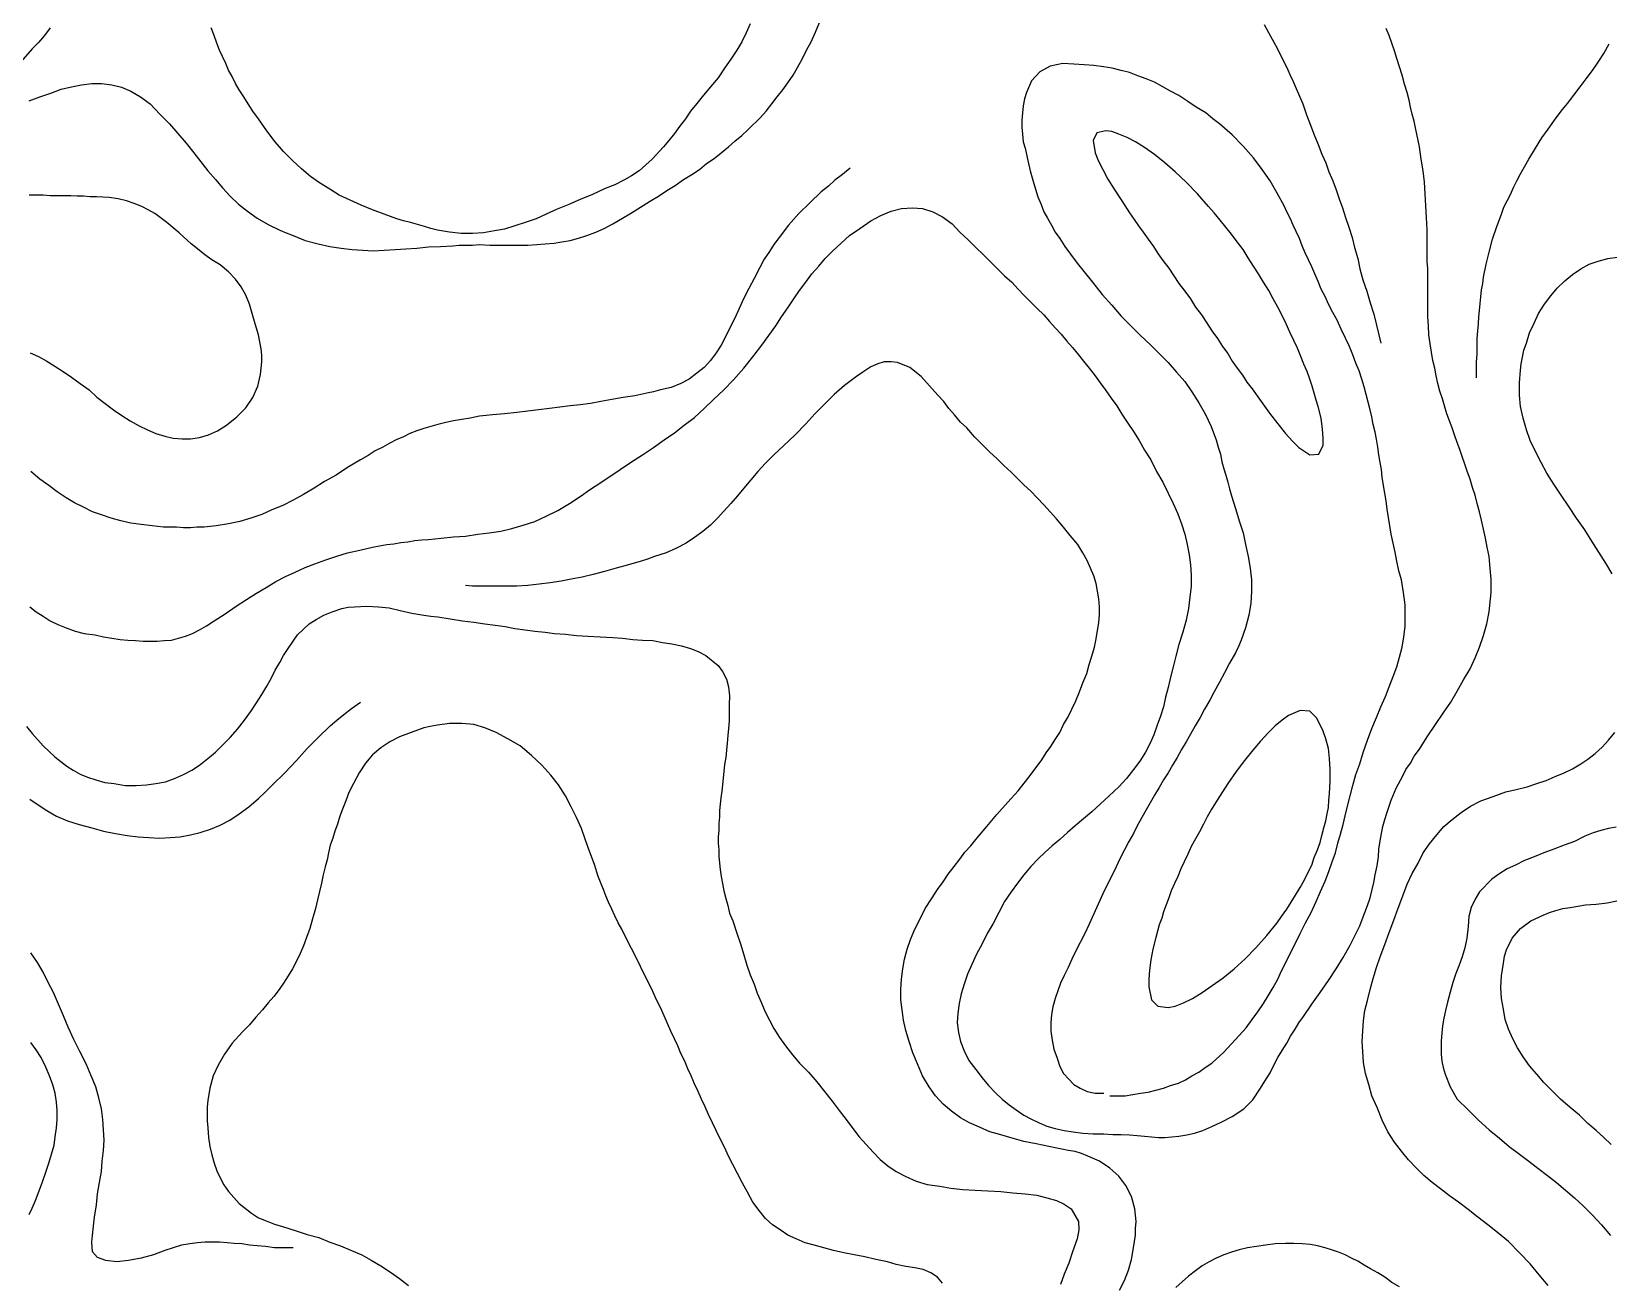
# Model space of a CAD drawing. Header units: inches. Extents: x 401374 to 405300, y 6332180 to 6336621.
# Drawn here: x 402818.2 to 403064.2, y 6333976.5 to 6334171.6 of the extents above; entities that cross this region are included whole.
import ezdxf

# ---------------------------------------------------------------- set-up
doc = ezdxf.new("R2010")
doc.units = ezdxf.units.IN
doc.header["$MEASUREMENT"] = 0

msp = doc.modelspace()

# ---------------------------------------------------------------- linework, layer by layer
for points in [[(402821.1, 6334172.2), (402820.2, 6334171), (402819.3, 6334169.9), (402818.3, 6334168.9), (402816.5, 6334166.9)], [(402817.8, 6334160.8), (402819.5, 6334161.4), (402821.2, 6334162), (402822.8, 6334162.6), (402824.4, 6334163), (402826, 6334163.3), (402827.6, 6334163.5), (402829.1, 6334163.5), (402830.7, 6334163.3), (402832.2, 6334162.9), (402833.7, 6334162.3), (402835.2, 6334161.4), (402836.7, 6334160.3), (402838.2, 6334158.7), (402839.7, 6334157.2), (402841, 6334155.7), (402842.3, 6334154.2), (402843.5, 6334152.7), (402844.6, 6334151.3), (402845.7, 6334149.9), (402846.9, 6334148.5), (402848, 6334147.2), (402849.2, 6334145.9), (402850.5, 6334144.7), (402851.9, 6334143.6), (402853.4, 6334142.5), (402855.1, 6334141.5), (402856.9, 6334140.6), (402857.9, 6334140.2), (402859, 6334139.8), (402860.9, 6334139), (402862.9, 6334138.5), (402864.7, 6334138.1), (402866.5, 6334137.8), (402868.2, 6334137.6), (402869.9, 6334137.5), (402871.5, 6334137.4), (402873.2, 6334137.5), (402874.9, 6334137.6), (402876.6, 6334137.7), (402878.3, 6334137.8), (402880.1, 6334138), (402882, 6334138.1), (402883.9, 6334138.2), (402884.9, 6334138.3), (402885.9, 6334138.3), (402887, 6334138.3), (402888.1, 6334138.4), (402889.7, 6334138.3), (402891.3, 6334138.3), (402892.8, 6334138.3), (402894.2, 6334138.3), (402895.6, 6334138.3), (402897, 6334138.4), (402898.3, 6334138.5), (402899.7, 6334138.6), (402900.9, 6334138.8), (402902.2, 6334139), (402903.5, 6334139.4), (402904.8, 6334139.8), (402906.2, 6334140.3), (402907.5, 6334140.9), (402908.9, 6334141.6), (402910.4, 6334142.5), (402911.8, 6334143.3), (402913.2, 6334144.2), (402914.6, 6334145.1), (402916, 6334145.9), (402917.3, 6334146.8), (402918.6, 6334147.6), (402919.9, 6334148.5), (402921.2, 6334149.3), (402922.4, 6334150.1), (402923.5, 6334151), (402924.7, 6334151.8), (402925.8, 6334152.7), (402926.9, 6334153.6), (402927.9, 6334154.5), (402929, 6334155.4), (402930, 6334156.3), (402931.9, 6334158.2), (402932.8, 6334159.2), (402933.7, 6334160.3), (402934.5, 6334161.4), (402935.4, 6334162.5), (402936.2, 6334163.6), (402937, 6334164.8), (402937.7, 6334166), (402938.4, 6334167.3), (402939.1, 6334168.7), (402939.8, 6334170), (402940.5, 6334171.5), (402941.1, 6334173)], [(402930.3, 6334172.8), (402929.7, 6334171.4), (402929, 6334170), (402928.2, 6334168.7), (402927.3, 6334167.3), (402926.3, 6334165.9), (402925.3, 6334164.4), (402924.1, 6334163), (402923, 6334161.7), (402922, 6334160.4), (402921, 6334159.2), (402920.2, 6334158), (402919.3, 6334156.8), (402918.5, 6334155.7), (402917.6, 6334154.6), (402916.8, 6334153.6), (402915, 6334151.7), (402914, 6334150.8), (402913, 6334149.9), (402911.8, 6334149.1), (402910.6, 6334148.4), (402909.2, 6334147.7), (402907.7, 6334147.1), (402905.7, 6334146.2), (402903.8, 6334145.4), (402902, 6334144.6), (402900.2, 6334143.9), (402898.5, 6334143.1), (402896.9, 6334142.4), (402895.2, 6334141.8), (402893.6, 6334141.3), (402892, 6334140.8), (402890.4, 6334140.5), (402888.7, 6334140.2), (402887, 6334140.1), (402885.2, 6334140.1), (402883.4, 6334140.3), (402881.5, 6334140.6), (402880.5, 6334140.9), (402879.5, 6334141.2), (402878.4, 6334141.5), (402877.3, 6334141.8), (402876.2, 6334142.1), (402875.2, 6334142.4), (402873.2, 6334143.1), (402871.4, 6334143.8), (402869.6, 6334144.5), (402867.9, 6334145.3), (402866.2, 6334146.1), (402864.7, 6334147), (402863.1, 6334148), (402861.7, 6334149), (402860.3, 6334150.2), (402858.9, 6334151.5), (402857.5, 6334152.9), (402856.2, 6334154.4), (402854.9, 6334156.1), (402853.6, 6334158), (402852.7, 6334159.2), (402852, 6334160.3), (402851.3, 6334161.4), (402850.6, 6334162.5), (402850, 6334163.5), (402849.5, 6334164.6), (402848.9, 6334165.6), (402848.5, 6334166.6), (402848, 6334167.7), (402847.5, 6334168.7), (402847.1, 6334169.8), (402846.7, 6334171), (402846.2, 6334172.2)], [(403010.5, 6334172.7), (403011.5, 6334170.9), (403012.5, 6334169), (403013.5, 6334167), (403014, 6334166), (403014.5, 6334164.9), (403015, 6334163.8), (403015.5, 6334162.7), (403016, 6334161.5), (403016.5, 6334160.3), (403017.1, 6334158.6), (403017.7, 6334157), (403018.3, 6334155.5), (403018.9, 6334154), (403019.5, 6334152.5), (403020.1, 6334151.1), (403020.6, 6334149.7), (403021.2, 6334148.3), (403021.7, 6334146.9), (403022.2, 6334145.5), (403022.7, 6334144.1), (403023.2, 6334142.6), (403023.7, 6334141.1), (403024.2, 6334139.5), (403024.6, 6334137.9), (403025.1, 6334136.2), (403025.4, 6334134.6), (403025.9, 6334132.9), (403026.5, 6334131.1), (403027, 6334129.3), (403027.6, 6334127.5), (403028, 6334125.8), (403028.4, 6334124.3), (403028.7, 6334123)], [(403011.4, 6334009.2), (403012, 6334010.4), (403012.6, 6334011.6), (403013.3, 6334012.7), (403014, 6334013.8), (403014.6, 6334014.9), (403015.3, 6334016), (403015.9, 6334017), (403016.6, 6334018), (403017.9, 6334019.9), (403019.2, 6334021.7), (403020.5, 6334023.6), (403021.7, 6334025.4), (403022.8, 6334027.2), (403023.9, 6334029.1), (403024.9, 6334031.1), (403025.4, 6334032.1), (403025.8, 6334033.1), (403026.2, 6334034.2), (403026.6, 6334035.3), (403027, 6334036.5), (403027.3, 6334037.6), (403027.6, 6334038.9), (403027.8, 6334040.1), (403028.1, 6334041.5), (403028.3, 6334042.9), (403028.4, 6334044.1), (403028.6, 6334045.4), (403028.8, 6334046.5), (403029, 6334047.6), (403029.3, 6334048.7), (403029.6, 6334049.7), (403030.3, 6334051.7), (403031.1, 6334053.6), (403032.1, 6334055.5), (403032.6, 6334056.5), (403033.3, 6334057.5), (403033.9, 6334058.6), (403034.7, 6334059.7), (403035.9, 6334061.6), (403037.2, 6334063.5), (403038.4, 6334065.3), (403039.6, 6334067), (403040.6, 6334068.7), (403041.6, 6334070.5), (403042.6, 6334072.2), (403043.4, 6334073.9), (403044.1, 6334075.6), (403044.7, 6334077.4), (403045.2, 6334079.2), (403045.6, 6334081.1), (403045.8, 6334083.1), (403045.9, 6334084.1), (403045.9, 6334085.1), (403045.9, 6334086.2), (403045.8, 6334087.3), (403045.7, 6334088.5), (403045.6, 6334089.7), (403045.3, 6334091.2), (403045, 6334092.6), (403044.7, 6334094), (403044.4, 6334095.4), (403044.1, 6334096.7), (403043.7, 6334098), (403043.4, 6334099.3), (403043, 6334100.5), (403042.6, 6334101.8), (403042.2, 6334102.9), (403041.8, 6334104.1), (403041.4, 6334105.3), (403041, 6334106.4), (403040.6, 6334107.5), (403040.2, 6334108.7), (403039.8, 6334109.8), (403039.4, 6334110.9), (403039, 6334112), (403038.6, 6334113.2), (403038.3, 6334114.3), (403037.9, 6334115.5), (403037.6, 6334116.7), (403037.3, 6334117.9), (403037.1, 6334119.1), (403036.8, 6334120.3), (403036.6, 6334121.6), (403036.4, 6334122.9), (403036.2, 6334124.3), (403036.1, 6334125.7), (403036, 6334127.1), (403036, 6334128.6), (403036, 6334130.2), (403036, 6334131.3), (403036, 6334132.5), (403036, 6334133.6), (403036, 6334134.7), (403035.9, 6334135.7), (403035.9, 6334136.8), (403035.9, 6334137.8), (403035.9, 6334138.8), (403035.9, 6334140.7), (403035.8, 6334142.6), (403035.7, 6334144.4), (403035.6, 6334146.3), (403035.5, 6334148.1), (403035.3, 6334149.9), (403035, 6334151.7), (403034.7, 6334153.6), (403034.3, 6334155.6), (403034.1, 6334156.6), (403033.9, 6334157.6), (403033.6, 6334158.7), (403033.3, 6334159.8), (403033.1, 6334160.9), (403032.8, 6334162.1), (403032.4, 6334163.4), (403032, 6334164.8), (403031.6, 6334166.1), (403031.2, 6334167.4), (403030.8, 6334168.6), (403030.4, 6334169.8), (403030, 6334171), (403029.5, 6334172.1)], [(403043.6, 6334117.6), (403043.6, 6334118.8), (403043.6, 6334120.1), (403043.7, 6334121.3), (403043.7, 6334122.5), (403043.7, 6334123.7), (403043.8, 6334124.9), (403043.9, 6334126), (403044, 6334127.1), (403044.1, 6334128.1), (403044.2, 6334129.2), (403044.3, 6334130.2), (403044.4, 6334131.3), (403044.6, 6334132.3), (403044.7, 6334133.3), (403045.1, 6334135.3), (403045.6, 6334137.2), (403046.1, 6334139.2), (403046.8, 6334141.2), (403047.5, 6334143.1), (403047.9, 6334144.2), (403048.4, 6334145.2), (403048.9, 6334146.2), (403049.4, 6334147.3), (403049.9, 6334148.3), (403050.5, 6334149.4), (403051.1, 6334150.5), (403051.8, 6334151.7), (403052.8, 6334153.4), (403053.8, 6334155), (403054.8, 6334156.4), (403055.8, 6334157.8), (403056.8, 6334159.2), (403057.8, 6334160.4), (403058.8, 6334161.7), (403059.8, 6334163), (403060.7, 6334164.2), (403061.7, 6334165.5), (403062.6, 6334166.8), (403063.5, 6334168.2), (403064.3, 6334169.7)], [(402986.4, 6334005.6), (402987.6, 6334005.6), (402988.8, 6334005.6), (402990, 6334005.8), (402991.2, 6334006), (402992.4, 6334006.2), (402993.6, 6334006.5), (402994.8, 6334006.8), (402995.9, 6334007.2), (402997.1, 6334007.6), (402998.2, 6334008.1), (402999.2, 6334008.7), (403000.3, 6334009.3), (403001.3, 6334010), (403002.3, 6334010.7), (403004.2, 6334012.4), (403005.4, 6334013.7), (403006.6, 6334015), (403007.7, 6334016.2), (403008.6, 6334017.5), (403009.5, 6334018.7), (403010.4, 6334020), (403011.1, 6334021.2), (403011.9, 6334022.5), (403012.6, 6334023.8), (403013.2, 6334025.1), (403013.9, 6334026.5), (403014.6, 6334027.9), (403015.3, 6334029.3), (403016.1, 6334030.9), (403016.9, 6334032.5), (403017.8, 6334034.2), (403018.6, 6334035.9), (403019.3, 6334037.5), (403020, 6334039.1), (403020.6, 6334040.6), (403021.1, 6334042.1), (403021.6, 6334043.5), (403022, 6334045), (403022.4, 6334046.4), (403022.8, 6334047.9), (403023.1, 6334049.3), (403023.5, 6334050.8), (403023.9, 6334052.4), (403024.3, 6334054), (403024.8, 6334055.7), (403025.4, 6334057.4), (403026, 6334059.3), (403026.6, 6334061.1), (403027.3, 6334062.9), (403028, 6334064.6), (403028.7, 6334066.3), (403029.4, 6334067.9), (403030, 6334069.4), (403030.6, 6334071), (403031.2, 6334072.5), (403031.6, 6334074), (403032, 6334075.6), (403032.3, 6334077.2), (403032.5, 6334078.8), (403032.5, 6334080.5), (403032.5, 6334082.2), (403032.2, 6334084.1), (403031.9, 6334086.1), (403031.5, 6334087.5), (403031.2, 6334089), (403030.9, 6334090.4), (403030.6, 6334091.8), (403030.3, 6334093.2), (403030.1, 6334094.5), (403029.9, 6334095.8), (403029.7, 6334097.1), (403029.5, 6334098.4), (403029.3, 6334099.6), (403029.1, 6334100.8), (403028.9, 6334102.1), (403028.8, 6334103.3), (403028.6, 6334104.4), (403028.4, 6334105.6), (403028.2, 6334106.8), (403028, 6334108), (403027.8, 6334109.1), (403027.5, 6334110.3), (403027.3, 6334111.5), (403027, 6334112.6), (403026.7, 6334113.8), (403026.4, 6334115), (403026.1, 6334116.2), (403025.7, 6334117.4), (403025.3, 6334118.7), (403024.8, 6334119.9), (403024.3, 6334121.2), (403023.8, 6334122.5), (403023.2, 6334123.8), (403022.5, 6334125.2), (403021.9, 6334126.6), (403021.2, 6334127.8), (403020.6, 6334129), (403020, 6334130.3), (403019.4, 6334131.4), (403018.9, 6334132.6), (403018.4, 6334133.8), (403017.9, 6334134.9), (403017.4, 6334136), (403016.9, 6334137.1), (403016.4, 6334138.2), (403016, 6334139.3), (403015.5, 6334140.4), (403015, 6334141.4), (403014.6, 6334142.4), (403014.1, 6334143.4), (403013.6, 6334144.4), (403012.5, 6334146.4), (403011.4, 6334148.3), (403010.2, 6334150.1), (403008.8, 6334151.9), (403007.2, 6334153.7), (403005.5, 6334155.5), (403003.5, 6334157.2), (403002.5, 6334158), (403001.4, 6334158.9), (402999.9, 6334159.8), (402998.6, 6334160.7), (402997.2, 6334161.6), (402995.9, 6334162.3), (402994.7, 6334163), (402993.4, 6334163.7), (402992.1, 6334164.2), (402990.8, 6334164.7), (402989.5, 6334165.2), (402988.2, 6334165.5), (402986.8, 6334165.9), (402985.4, 6334166.1), (402983.9, 6334166.3), (402982.4, 6334166.4), (402980.8, 6334166.5), (402979.1, 6334166.6), (402977.1, 6334166.2), (402975.5, 6334165.3), (402974.2, 6334163.9), (402973.4, 6334162.1), (402973.1, 6334161.1), (402972.9, 6334160), (402972.8, 6334158.9), (402972.7, 6334157.8), (402972.7, 6334156.7), (402972.8, 6334155.6), (402972.9, 6334154.4), (402973.2, 6334153.4), (402973.6, 6334151.5), (402974, 6334149.9), (402974.4, 6334148.4), (402974.8, 6334147), (402975.2, 6334145.8), (402975.7, 6334144.6), (402976.1, 6334143.5), (402976.7, 6334142.5), (402977.3, 6334141.4), (402977.9, 6334140.3), (402978.6, 6334139.3), (402979.4, 6334138.1), (402980.3, 6334136.9), (402981.3, 6334135.5), (402982.4, 6334134.1), (402983.7, 6334132.5), (402985.2, 6334130.6), (402986.7, 6334128.9), (402988.2, 6334127.2), (402989.7, 6334125.7), (402991.2, 6334124.2), (402992.7, 6334122.8), (402994.1, 6334121.4), (402995.5, 6334120), (402996.8, 6334118.5), (402998.1, 6334117), (402999.2, 6334115.4), (403000.3, 6334113.7), (403001.3, 6334112), (403002.2, 6334110), (403002.6, 6334109), (403003, 6334107.9), (403003.3, 6334106.8), (403003.7, 6334105.7), (403003.9, 6334104.5), (403004.2, 6334103.4), (403004.5, 6334102.4), (403004.8, 6334101.3), (403005.1, 6334100.3), (403005.4, 6334099.2), (403006, 6334097.2), (403006.6, 6334095.3), (403007.2, 6334093.4), (403007.6, 6334091.6), (403008, 6334089.7), (403008.3, 6334087.9), (403008.5, 6334086.1), (403008.5, 6334084.3), (403008.4, 6334082.4), (403008.1, 6334080.6), (403007.6, 6334078.6), (403006.9, 6334076.7), (403006.5, 6334075.7), (403006, 6334074.7), (403005.1, 6334073.1), (403004.3, 6334071.6), (403003.5, 6334070.1), (403002.7, 6334068.6), (403002, 6334067.3), (403001.2, 6334065.9), (403000.5, 6334064.6), (402999.7, 6334063.3), (402999, 6334062), (402998.3, 6334060.8), (402997.6, 6334059.6), (402996.9, 6334058.4), (402996.2, 6334057.2), (402995.5, 6334056), (402994.8, 6334054.9), (402994.1, 6334053.7), (402993.4, 6334052.5), (402992.7, 6334051.3), (402992.1, 6334050.2), (402991.4, 6334049), (402990.7, 6334047.7), (402990.1, 6334046.5), (402989.4, 6334045.3), (402988.7, 6334044), (402988, 6334042.7), (402987.4, 6334041.3), (402986.7, 6334039.9), (402986, 6334038.5), (402985.3, 6334037.1), (402984.6, 6334035.5), (402983.9, 6334034), (402983.2, 6334032.4), (402982.5, 6334030.9), (402981.8, 6334029.5), (402981.1, 6334028.2), (402980.5, 6334026.9), (402979.9, 6334025.6), (402979.3, 6334024.4), (402978.7, 6334023.2), (402978.3, 6334022), (402977.9, 6334020.8), (402977.5, 6334019.5), (402977.3, 6334018.3), (402977.2, 6334017), (402977.2, 6334015.7), (402977.4, 6334014.3), (402977.7, 6334012.9), (402978.2, 6334011.5), (402978.6, 6334010.2), (402979.2, 6334009.1), (402980.8, 6334007.4), (402981.8, 6334006.8), (402982.9, 6334006.3), (402984.1, 6334006), (402985.5, 6334006)], [(402984.4, 6334155.8), (402983.8, 6334154.6), (402984.1, 6334152.7), (402984.6, 6334151.5), (402985.3, 6334150.1), (402986.1, 6334148.6), (402987.1, 6334147), (402988.3, 6334145.2), (402989.5, 6334143.3), (402990.2, 6334142.3), (402990.9, 6334141.3), (402991.6, 6334140.3), (402992.4, 6334139.2), (402993.2, 6334138.1), (402993.9, 6334137), (402994.7, 6334135.9), (402995.6, 6334134.7), (402996.4, 6334133.5), (402997.2, 6334132.3), (402998.1, 6334131.1), (402999, 6334129.9), (402999.8, 6334128.6), (403000.7, 6334127.4), (403001.5, 6334126.2), (403002.3, 6334124.9), (403003.2, 6334123.7), (403004, 6334122.5), (403004.8, 6334121.4), (403005.5, 6334120.2), (403006.3, 6334119.1), (403007.1, 6334118), (403007.8, 6334116.9), (403008.6, 6334115.9), (403010, 6334113.9), (403011.3, 6334112.1), (403012.6, 6334110.4), (403013.8, 6334108.9), (403014.9, 6334107.7), (403015.9, 6334106.7), (403017.6, 6334105.6), (403019, 6334105.7), (403019.7, 6334107.1), (403019.7, 6334108.2), (403019.6, 6334109.6), (403019.4, 6334111.3), (403018.9, 6334113.1), (403018.6, 6334114.1), (403018.3, 6334115.2), (403018, 6334116.3), (403017.6, 6334117.4), (403017.2, 6334118.6), (403016.7, 6334119.7), (403016.2, 6334120.9), (403015.7, 6334122.2), (403015.1, 6334123.4), (403014.5, 6334124.7), (403013.9, 6334126), (403013.3, 6334127.3), (403012.6, 6334128.6), (403011.9, 6334129.9), (403011.2, 6334131.2), (403010.4, 6334132.5), (403009.6, 6334133.8), (403008.8, 6334135), (403008, 6334136.3), (403007.2, 6334137.6), (403006.3, 6334138.8), (403005.4, 6334140), (403004.5, 6334141.1), (403003.6, 6334142.2), (403002.7, 6334143.3), (403001.8, 6334144.3), (403000.1, 6334146.3), (402998.3, 6334148.1), (402996.6, 6334149.7), (402995, 6334151.1), (402993.4, 6334152.4), (402991.8, 6334153.5), (402990.4, 6334154.4), (402989.1, 6334155.1), (402987.8, 6334155.6), (402986.7, 6334156), (402985.8, 6334156.1), (402984.4, 6334155.8)], [(402945.9, 6334150.3), (402944.7, 6334149.3), (402943.5, 6334148.4), (402942.5, 6334147.5), (402941.4, 6334146.6), (402939.6, 6334144.9), (402937.9, 6334143.2), (402936.3, 6334141.4), (402934.8, 6334139.5), (402934, 6334138.4), (402933.3, 6334137.3), (402932.5, 6334136.1), (402931.8, 6334134.8), (402930.9, 6334133.1), (402930.1, 6334131.5), (402929.3, 6334130), (402928.6, 6334128.4), (402927.9, 6334126.9), (402927.2, 6334125.5), (402926.5, 6334124.1), (402925.8, 6334122.7), (402925, 6334121.5), (402924.1, 6334120.3), (402923.1, 6334119.2), (402922, 6334118.3), (402920.8, 6334117.4), (402919.5, 6334116.7), (402918, 6334116.1), (402916.3, 6334115.7), (402915.2, 6334115.4), (402914.2, 6334115.2), (402912.3, 6334114.8), (402910.5, 6334114.5), (402908.7, 6334114.2), (402907, 6334113.9), (402905.4, 6334113.6), (402903.8, 6334113.4), (402902.2, 6334113.2), (402900.6, 6334113), (402899, 6334112.8), (402897.3, 6334112.6), (402895.6, 6334112.4), (402893.9, 6334112.2), (402892, 6334112), (402890.1, 6334111.8), (402889.1, 6334111.7), (402888.1, 6334111.6), (402886.6, 6334111.3), (402885.3, 6334111.1), (402884, 6334110.9), (402882.8, 6334110.6), (402881.6, 6334110.3), (402880.5, 6334110), (402879.4, 6334109.7), (402878.3, 6334109.3), (402877.2, 6334108.9), (402876.2, 6334108.4), (402875.1, 6334107.9), (402874.1, 6334107.4), (402873, 6334106.8), (402871.8, 6334106.2), (402870.7, 6334105.5), (402869.5, 6334104.8), (402867.5, 6334103.6), (402865.7, 6334102.4), (402863.9, 6334101.4), (402862.3, 6334100.4), (402860.6, 6334099.4), (402859, 6334098.5), (402857.4, 6334097.7), (402855.7, 6334097), (402854.1, 6334096.3), (402852.4, 6334095.7), (402850.7, 6334095.2), (402848.9, 6334094.8), (402847, 6334094.5), (402845.1, 6334094.3), (402844, 6334094.3), (402843, 6334094.2), (402841.9, 6334094.2), (402840.8, 6334094.3), (402838.8, 6334094.3), (402837, 6334094.5), (402835.3, 6334094.7), (402833.7, 6334094.9), (402832.1, 6334095.3), (402830.6, 6334095.7), (402829.1, 6334096.2), (402827.7, 6334096.7), (402826.3, 6334097.4), (402824.9, 6334098.1), (402823.6, 6334098.9), (402822.2, 6334099.8), (402820.9, 6334100.8), (402819.5, 6334101.8), (402818.1, 6334103)], [(402818, 6334121.5), (402819.3, 6334120.9), (402820.6, 6334120.2), (402821.8, 6334119.4), (402823.1, 6334118.6), (402824.4, 6334117.7), (402825.8, 6334116.7), (402827.2, 6334115.7), (402828.4, 6334114.6), (402829.7, 6334113.6), (402831, 6334112.6), (402832.3, 6334111.7), (402833.6, 6334110.9), (402835, 6334110.1), (402836.3, 6334109.5), (402837.6, 6334108.9), (402839, 6334108.5), (402840.3, 6334108.2), (402841.7, 6334108.1), (402843, 6334108.1), (402844.4, 6334108.3), (402845.8, 6334108.7), (402847.2, 6334109.3), (402848.6, 6334110.2), (402850.2, 6334111.5), (402851.6, 6334112.9), (402852.7, 6334114.5), (402853.5, 6334116.3), (402853.9, 6334118.1), (402854.1, 6334120.1), (402854.1, 6334121.1), (402854, 6334122.1), (402853.8, 6334123.2), (402853.6, 6334124.3), (402853.1, 6334126), (402852.6, 6334127.6), (402852.2, 6334129.1), (402851.6, 6334130.5), (402850.9, 6334131.8), (402850, 6334133), (402848.9, 6334134.1), (402847.6, 6334135.2), (402846.3, 6334136), (402845.2, 6334136.8), (402844.1, 6334137.7), (402843.1, 6334138.5), (402841.2, 6334140.2), (402839.3, 6334141.8), (402837.4, 6334143.2), (402836.4, 6334143.8), (402835.4, 6334144.3), (402834.2, 6334144.8), (402833, 6334145.2), (402831.7, 6334145.5), (402830.3, 6334145.7), (402828.3, 6334145.8), (402827.3, 6334145.8), (402826.3, 6334145.9), (402825.3, 6334145.9), (402824.3, 6334146), (402823.2, 6334146), (402822.1, 6334146), (402821.1, 6334146), (402820, 6334146.1), (402818.9, 6334146.1), (402817.8, 6334146.1)], [(402817.9, 6334081.9), (402818.9, 6334081.1), (402820, 6334080.4), (402821.1, 6334079.7), (402822.3, 6334079.1), (402823.6, 6334078.6), (402825, 6334078.1), (402826.4, 6334077.7), (402828.1, 6334077.5), (402829.4, 6334077.2), (402830.7, 6334077), (402832, 6334076.8), (402833.2, 6334076.7), (402834.4, 6334076.6), (402835.6, 6334076.5), (402836.7, 6334076.5), (402837.8, 6334076.5), (402838.9, 6334076.6), (402840, 6334076.7), (402841.1, 6334077), (402842.2, 6334077.3), (402843.3, 6334077.7), (402844.4, 6334078.3), (402845.5, 6334078.9), (402846.7, 6334079.7), (402848.4, 6334080.8), (402850.1, 6334082), (402851.7, 6334083), (402853.3, 6334084), (402854.8, 6334084.9), (402856.3, 6334085.8), (402857.8, 6334086.6), (402859.3, 6334087.3), (402860.9, 6334088), (402862.4, 6334088.6), (402864.1, 6334089.2), (402865.8, 6334089.8), (402867.5, 6334090.3), (402869.4, 6334090.7), (402871.4, 6334091.2), (402872.5, 6334091.4), (402873.6, 6334091.6), (402874.7, 6334091.7), (402875.8, 6334091.9), (402876.9, 6334092), (402878, 6334092.2), (402879.1, 6334092.3), (402880.1, 6334092.4), (402881.1, 6334092.5), (402882.1, 6334092.6), (402884, 6334092.8), (402885.9, 6334092.9), (402887.8, 6334093.2), (402889.6, 6334093.4), (402891.4, 6334093.7), (402893.1, 6334094.1), (402894.9, 6334094.6), (402896.7, 6334095.2), (402898.5, 6334096), (402900.3, 6334096.9), (402902.1, 6334098), (402904.1, 6334099.3), (402905.1, 6334100), (402906.1, 6334100.7), (402908.1, 6334102), (402910, 6334103.3), (402911.8, 6334104.5), (402913.5, 6334105.6), (402915.2, 6334106.7), (402916.9, 6334107.9), (402918.5, 6334109), (402920, 6334110.2), (402921.6, 6334111.4), (402923.1, 6334112.8), (402924.6, 6334114.2), (402926.2, 6334115.7), (402927.7, 6334117.3), (402929.3, 6334119.1), (402930.9, 6334121.1), (402932.1, 6334122.7), (402933.2, 6334124.2), (402934.3, 6334125.7), (402935.2, 6334127.1), (402936.2, 6334128.5), (402937.1, 6334129.9), (402938, 6334131.2), (402939, 6334132.5), (402939.9, 6334133.8), (402941, 6334135), (402942, 6334136.2), (402943.2, 6334137.4), (402944.5, 6334138.6), (402945.8, 6334139.8), (402947.4, 6334140.9), (402949.1, 6334142.1), (402950.7, 6334142.9), (402952.3, 6334143.6), (402953.9, 6334144), (402955.6, 6334144.1), (402957.2, 6334144), (402958.8, 6334143.5), (402960.3, 6334142.7), (402961.8, 6334141.6), (402963, 6334140.3), (402964.3, 6334139.1), (402965.5, 6334137.9), (402966.7, 6334136.8), (402967.8, 6334135.7), (402968.9, 6334134.6), (402970, 6334133.5), (402971.1, 6334132.5), (402972.1, 6334131.4), (402973.1, 6334130.4), (402974.1, 6334129.4), (402975.1, 6334128.4), (402976.1, 6334127.4), (402977, 6334126.4), (402977.9, 6334125.4), (402978.8, 6334124.4), (402979.7, 6334123.3), (402980.6, 6334122.3), (402981.5, 6334121.2), (402982.3, 6334120.2), (402983.2, 6334119.1), (402984.1, 6334117.9), (402984.9, 6334116.8), (402985.8, 6334115.6), (402986.6, 6334114.4), (402987.5, 6334113.2), (402988.3, 6334111.9), (402989.2, 6334110.5), (402990.1, 6334109.2), (402991, 6334107.8), (402991.8, 6334106.3), (402992.8, 6334104.8), (402993.7, 6334103), (402994.7, 6334101.3), (402995.5, 6334099.6), (402996.3, 6334098), (402997, 6334096.4), (402997.6, 6334094.8), (402998.1, 6334093.2), (402998.5, 6334091.6), (402998.8, 6334090), (402999, 6334088.4), (402999.1, 6334086.8), (402999.1, 6334085.1), (402998.9, 6334083.4), (402998.7, 6334081.6), (402998.3, 6334079.8), (402997.8, 6334077.9), (402997.2, 6334076), (402996.7, 6334074.2), (402996.3, 6334072.5), (402995.9, 6334070.9), (402995.5, 6334069.3), (402995.1, 6334067.8), (402994.8, 6334066.3), (402994.3, 6334064.8), (402993.8, 6334063.4), (402993.3, 6334061.9), (402992.7, 6334060.6), (402992, 6334059.2), (402991.1, 6334057.8), (402990.1, 6334056.5), (402989, 6334055.1), (402987.8, 6334053.8), (402986.3, 6334052.4), (402984.9, 6334051.1), (402983.6, 6334049.9), (402982.3, 6334048.8), (402981, 6334047.7), (402979.8, 6334046.7), (402978.6, 6334045.6), (402977.4, 6334044.6), (402976.3, 6334043.6), (402975.2, 6334042.5), (402974.1, 6334041.4), (402973, 6334040.1), (402972, 6334038.8), (402971, 6334037.4), (402970, 6334035.9), (402969.1, 6334034.2), (402968.2, 6334032.5), (402967.3, 6334030.9), (402966.5, 6334029.3), (402965.6, 6334027.7), (402964.9, 6334026.1), (402964.2, 6334024.6), (402963.7, 6334023), (402963.2, 6334021.5), (402962.9, 6334020), (402962.7, 6334018.5), (402962.6, 6334017), (402962.8, 6334015.5), (402963.1, 6334014.1), (402963.7, 6334012.6), (402964.4, 6334011.1), (402965.5, 6334009.7), (402966.5, 6334008.4), (402967.5, 6334007.2), (402968.6, 6334006.1), (402969.6, 6334005.1), (402970.7, 6334004.2), (402971.8, 6334003.4), (402973, 6334002.6), (402974.1, 6334002), (402975.4, 6334001.4), (402976.6, 6334000.9), (402977.9, 6334000.5), (402979.3, 6334000.2), (402980.7, 6334000), (402982.2, 6333999.8), (402983.8, 6333999.7), (402985.5, 6333999.7), (402986.9, 6333999.6), (402988.2, 6333999.6), (402989.5, 6333999.5), (402990.7, 6333999.4), (402991.8, 6333999.3), (402992.9, 6333999.2), (402994, 6333999.1), (402995, 6333999.1), (402996.1, 6333999.2), (402997.2, 6333999.3), (402998.4, 6333999.5), (402999.6, 6333999.8), (403000.9, 6334000.2), (403002.3, 6334000.8), (403003.8, 6334001.5), (403005.5, 6334002.4), (403007.3, 6334003.6), (403008.7, 6334005), (403009.9, 6334006.8), (403010.6, 6334007.9), (403011.4, 6334009.2)], [(403064.8, 6334087), (403063.8, 6334088.7), (403062.7, 6334090.4), (403061.6, 6334092.1), (403060.5, 6334093.9), (403059.2, 6334095.7), (403058, 6334097.5), (403056.8, 6334099.3), (403055.7, 6334101), (403054.6, 6334102.7), (403053.7, 6334104.4), (403052.8, 6334106.1), (403052, 6334107.8), (403051.4, 6334109.5), (403050.9, 6334111.3), (403050.5, 6334113.1), (403050.3, 6334114.9), (403050.3, 6334116.8), (403050.5, 6334118.8), (403050.6, 6334119.8), (403050.8, 6334120.8), (403051, 6334121.9), (403051.4, 6334123), (403051.9, 6334124.6), (403052.6, 6334126.1), (403053.3, 6334127.6), (403054.2, 6334129.1), (403055.2, 6334130.4), (403056.2, 6334131.6), (403057.4, 6334132.7), (403058.6, 6334133.7), (403059.9, 6334134.6), (403061.2, 6334135.3), (403062.6, 6334135.8), (403064.1, 6334136.2), (403065.6, 6334136.4)], [(402987.9, 6333975.3), (402988.7, 6333976.8), (402989.3, 6333978.4), (402989.8, 6333980.1), (402990.1, 6333981.9), (402990.4, 6333983.9), (402990.4, 6333984.9), (402990.5, 6333986), (402990.4, 6333987), (402990.3, 6333988), (402989.8, 6333989.9), (402988.9, 6333991.6), (402987.8, 6333993.1), (402986.4, 6333994.3), (402984.8, 6333995.4), (402983, 6333996.2), (402982, 6333996.6), (402981, 6333996.9), (402979.9, 6333997.1), (402978.9, 6333997.3), (402977.9, 6333997.5), (402976.9, 6333997.7), (402974.9, 6333998.1), (402973, 6333998.5), (402971.2, 6333999), (402969.4, 6333999.5), (402967.7, 6334000), (402966.1, 6334000.7), (402964.5, 6334001.4), (402963.1, 6334002.2), (402961.7, 6334003.2), (402960.4, 6334004.3), (402959.2, 6334005.6), (402958.2, 6334007), (402957.2, 6334008.7), (402956.4, 6334010.6), (402955.7, 6334012.3), (402955.1, 6334014.1), (402954.6, 6334015.8), (402954.2, 6334017.4), (402954, 6334019), (402953.8, 6334020.6), (402953.8, 6334022.2), (402953.9, 6334023.8), (402954.1, 6334025.4), (402954.4, 6334026.9), (402954.8, 6334028.5), (402955.3, 6334030), (402956, 6334031.6), (402956.8, 6334033.2), (402957.6, 6334034.8), (402958.7, 6334036.5), (402959.5, 6334037.8), (402960.4, 6334039), (402961.2, 6334040.2), (402962.1, 6334041.4), (402963, 6334042.5), (402963.8, 6334043.6), (402964.7, 6334044.6), (402965.5, 6334045.6), (402967.2, 6334047.6), (402968.8, 6334049.5), (402970.5, 6334051.4), (402972.1, 6334053.2), (402973.6, 6334055.1), (402975.1, 6334057), (402975.8, 6334058), (402976.5, 6334059.1), (402977.2, 6334060.1), (402977.9, 6334061.2), (402978.6, 6334062.3), (402979.2, 6334063.5), (402979.9, 6334064.7), (402980.5, 6334065.9), (402981.1, 6334067.2), (402981.7, 6334068.6), (402982.2, 6334070), (402982.8, 6334071.5), (402983.2, 6334072.9), (402983.6, 6334074.2), (402984, 6334075.6), (402984.3, 6334076.9), (402984.5, 6334078.2), (402984.7, 6334079.4), (402984.8, 6334080.7), (402984.8, 6334081.9), (402984.7, 6334083.1), (402984.5, 6334084.3), (402984.3, 6334085.5), (402983.9, 6334086.7), (402983.4, 6334087.9), (402982.9, 6334089.1), (402982.2, 6334090.3), (402981.4, 6334091.6), (402980.2, 6334093), (402979.2, 6334094.3), (402978.1, 6334095.6), (402977.1, 6334096.7), (402976.1, 6334097.8), (402975.1, 6334098.9), (402974.1, 6334099.9), (402973, 6334100.9), (402972, 6334101.9), (402971, 6334102.9), (402969.9, 6334103.9), (402968.8, 6334105), (402967.7, 6334106), (402966.5, 6334107.2), (402965.3, 6334108.4), (402964.1, 6334109.8), (402963.1, 6334110.7), (402962.2, 6334111.8), (402961.3, 6334112.8), (402960.5, 6334113.9), (402959.6, 6334114.9), (402958.7, 6334115.9), (402957, 6334117.8), (402955.2, 6334119.2), (402953.3, 6334120), (402952.3, 6334120.1), (402951.2, 6334120.1), (402950.2, 6334119.8), (402949.1, 6334119.3), (402947.9, 6334118.5), (402946.9, 6334117.8), (402945, 6334116.4), (402943.4, 6334115), (402941.9, 6334113.5), (402940.4, 6334112), (402939, 6334110.4), (402937.3, 6334108.7), (402935.5, 6334107), (402934, 6334105.6), (402932.7, 6334104.3), (402931.5, 6334103), (402930.4, 6334101.7), (402929.3, 6334100.4), (402928.3, 6334099.2), (402927.3, 6334098), (402926.2, 6334096.8), (402925.2, 6334095.7), (402924.1, 6334094.6), (402922.9, 6334093.6), (402921.6, 6334092.7), (402920.3, 6334091.8), (402918.8, 6334091), (402917.2, 6334090.3), (402915.4, 6334089.7), (402914.3, 6334089.3), (402913.3, 6334089), (402911.3, 6334088.4), (402909.4, 6334087.9), (402907.6, 6334087.4), (402905.8, 6334086.9), (402904.1, 6334086.5), (402902.4, 6334086.2), (402900.8, 6334085.9), (402899.1, 6334085.6), (402897.4, 6334085.4), (402895.6, 6334085.2), (402893.9, 6334085.1), (402892, 6334085.1), (402890.1, 6334085.1), (402889.1, 6334085.1), (402888, 6334085.1), (402887, 6334085.1), (402885.9, 6334085.2)], [(402817.4, 6334063.2), (402818.3, 6334062.1), (402820, 6334060.2), (402821.8, 6334058.5), (402823.7, 6334057), (402824.7, 6334056.4), (402825.8, 6334055.8), (402826.9, 6334055.3), (402828.2, 6334054.9), (402829.6, 6334054.5), (402831.1, 6334054.3), (402832.8, 6334054), (402834.5, 6334054), (402836.1, 6334054.1), (402837.6, 6334054.3), (402839.1, 6334054.6), (402840.5, 6334055.1), (402841.9, 6334055.7), (402843.2, 6334056.4), (402844.4, 6334057.2), (402845.7, 6334058.2), (402846.9, 6334059.2), (402848, 6334060.3), (402849.2, 6334061.5), (402850.3, 6334062.8), (402851.4, 6334064.2), (402852.5, 6334065.7), (402853.3, 6334066.9), (402854.1, 6334068.2), (402854.9, 6334069.5), (402855.6, 6334070.8), (402856.2, 6334072), (402856.9, 6334073.2), (402857.5, 6334074.3), (402858.2, 6334075.4), (402859, 6334076.5), (402859.7, 6334077.5), (402861.5, 6334079.2), (402862.6, 6334079.9), (402863.8, 6334080.6), (402865.1, 6334081.1), (402866.6, 6334081.6), (402867.6, 6334081.8), (402868.6, 6334081.9), (402870.5, 6334082), (402872.3, 6334081.9), (402874, 6334081.7), (402875.7, 6334081.3), (402877.5, 6334080.9), (402879.4, 6334080.6), (402880.5, 6334080.4), (402881.6, 6334080.3), (402883.5, 6334080), (402885.4, 6334079.7), (402887.2, 6334079.5), (402888.9, 6334079.2), (402890.5, 6334079), (402892.1, 6334078.8), (402893.6, 6334078.5), (402895.2, 6334078.3), (402896.7, 6334078.1), (402898.3, 6334077.9), (402899.8, 6334077.7), (402901.5, 6334077.6), (402903.2, 6334077.4), (402905, 6334077.3), (402906.9, 6334077.2), (402908.9, 6334077.1), (402910.4, 6334077), (402912, 6334076.8), (402913.5, 6334076.7), (402915.1, 6334076.6), (402916.6, 6334076.3), (402918.1, 6334076.1), (402919.6, 6334075.8), (402921, 6334075.4), (402922.2, 6334074.9), (402923.4, 6334074.3), (402925.3, 6334072.7), (402926, 6334071.8), (402926.6, 6334070.6), (402926.9, 6334069.4), (402927.1, 6334068), (402927, 6334066.6), (402927, 6334065.4), (402927, 6334064.1), (402926.9, 6334062.9), (402926.8, 6334061.8), (402926.7, 6334060.6), (402926.6, 6334059.5), (402926.5, 6334058.4), (402926.3, 6334057.3), (402926.2, 6334056.2), (402926.1, 6334055.2), (402926, 6334054.1), (402925.9, 6334053.1), (402925.7, 6334052.1), (402925.6, 6334051.1), (402925.5, 6334050.1), (402925.5, 6334049.1), (402925.4, 6334048.1), (402925.4, 6334047), (402925.3, 6334046), (402925.3, 6334045), (402925.4, 6334044), (402925.4, 6334043), (402925.5, 6334041.9), (402925.6, 6334040.9), (402925.8, 6334039.8), (402926, 6334038.7), (402926.2, 6334037.6), (402926.5, 6334036.4), (402926.8, 6334035.3), (402927.1, 6334034.1), (402927.6, 6334032.9), (402928.2, 6334031), (402928.8, 6334029.3), (402929.3, 6334027.6), (402929.8, 6334026), (402930.3, 6334024.5), (402930.9, 6334023), (402931.4, 6334021.6), (402932, 6334020.2), (402932.6, 6334018.8), (402933.3, 6334017.4), (402934, 6334016.1), (402934.9, 6334014.7), (402935.8, 6334013.4), (402936.9, 6334012), (402938, 6334010.7), (402939.4, 6334009.3), (402940.7, 6334007.8), (402941.9, 6334006.3), (402943.1, 6334004.8), (402944.2, 6334003.3), (402945.3, 6334001.9), (402946.3, 6334000.5), (402947.3, 6333999.2), (402948.4, 6333998), (402949.5, 6333996.8), (402950.6, 6333995.7), (402951.8, 6333994.7), (402953.1, 6333993.8), (402954.6, 6333993), (402956.2, 6333992.3), (402957.9, 6333991.8), (402959.9, 6333991.5), (402961.6, 6333991.2), (402963.5, 6333991), (402965.4, 6333990.9), (402967.4, 6333990.8), (402969.4, 6333990.7), (402971.3, 6333990.5), (402973.2, 6333990.3), (402975, 6333990.1), (402976.6, 6333989.7), (402978.1, 6333989.3), (402979.3, 6333988.7), (402980.4, 6333988), (402981.5, 6333986), (402981.6, 6333984.7), (402981.3, 6333983.3), (402980.6, 6333981.3), (402980, 6333979.5), (402979.3, 6333977.8), (402978.7, 6333976.2)], [(402817.9, 6334051.9), (402819.2, 6334051), (402820.6, 6334050.1), (402822.1, 6334049.2), (402823.8, 6334048.5), (402825.6, 6334047.9), (402827.6, 6334047.4), (402829.4, 6334046.9), (402831.3, 6334046.5), (402833.1, 6334046.2), (402834.8, 6334046), (402836.5, 6334045.9), (402838.2, 6334045.8), (402839.8, 6334045.9), (402841.4, 6334046), (402843, 6334046.3), (402844.5, 6334046.7), (402846.1, 6334047.2), (402847.6, 6334047.8), (402849.1, 6334048.6), (402850.6, 6334049.6), (402852.1, 6334050.7), (402853.6, 6334052), (402854.7, 6334053), (402855.8, 6334054.1), (402857.7, 6334056), (402859.5, 6334057.9), (402861.2, 6334059.8), (402862.9, 6334061.5), (402864.8, 6334063.3), (402865.8, 6334064.2), (402866.9, 6334065.1), (402868.1, 6334066), (402869.5, 6334067)], [(402993.9, 6334019.6), (402995.5, 6334019.4), (402996.6, 6334019.6), (402997.9, 6334020.1), (402999.3, 6334020.8), (403000.8, 6334021.7), (403002.4, 6334022.8), (403004.1, 6334024), (403005.8, 6334025.4), (403007.5, 6334027), (403009.2, 6334028.7), (403010.9, 6334030.6), (403012.5, 6334032.6), (403013.2, 6334033.6), (403014, 6334034.7), (403014.7, 6334035.8), (403015.4, 6334036.9), (403016.1, 6334038.1), (403016.8, 6334039.3), (403017.3, 6334040.4), (403017.9, 6334041.6), (403018.3, 6334042.8), (403018.8, 6334044), (403019.2, 6334045.1), (403019.5, 6334046.2), (403019.8, 6334047.4), (403020.1, 6334048.5), (403020.3, 6334049.6), (403020.5, 6334050.6), (403020.6, 6334051.7), (403020.7, 6334052.7), (403020.8, 6334054.7), (403020.8, 6334056.5), (403020.7, 6334058.2), (403020.5, 6334059.8), (403020.1, 6334061.3), (403019.7, 6334062.5), (403018.7, 6334064.5), (403017.6, 6334065.6), (403016.1, 6334065.7), (403014.3, 6334064.9), (403013.3, 6334064.2), (403012.2, 6334063.3), (403011.1, 6334062.2), (403009.9, 6334060.9), (403008.7, 6334059.5), (403007.4, 6334057.9), (403006.1, 6334056.2), (403004.8, 6334054.3), (403003.5, 6334052.3), (403002.9, 6334051.3), (403002.2, 6334050.2), (403001.6, 6334049.1), (403001, 6334048), (403000.4, 6334046.8), (402999.8, 6334045.7), (402999.1, 6334044.5), (402998.6, 6334043.3), (402998, 6334042.1), (402997.5, 6334041), (402997, 6334039.8), (402996.5, 6334038.7), (402996, 6334037.6), (402995.6, 6334036.5), (402995.2, 6334035.4), (402994.8, 6334034.3), (402994.5, 6334033.3), (402994.1, 6334032.3), (402993.6, 6334030.3), (402993.1, 6334028.5), (402992.8, 6334026.8), (402992.6, 6334025.2), (402992.5, 6334023.8), (402992.5, 6334022.6), (402992.9, 6334020.6), (402993.9, 6334019.6)], [(402960.3, 6333976.4), (402959.5, 6333977.3), (402958.5, 6333978), (402957.3, 6333978.5), (402956, 6333978.8), (402954.6, 6333979), (402953.1, 6333979.3), (402951.7, 6333979.7), (402949.9, 6333980.1), (402948.2, 6333980.5), (402946.5, 6333980.8), (402944.9, 6333981.1), (402943.3, 6333981.5), (402941.8, 6333981.9), (402940.3, 6333982.3), (402938.9, 6333982.7), (402937.5, 6333983.3), (402936.2, 6333983.9), (402935, 6333984.7), (402933.8, 6333985.5), (402932.7, 6333986.5), (402931.7, 6333987.7), (402930.7, 6333989), (402929.9, 6333990.6), (402929.1, 6333992), (402928.3, 6333993.5), (402927.6, 6333994.9), (402926.9, 6333996.2), (402926.3, 6333997.6), (402925.6, 6333998.9), (402925, 6334000.2), (402924.4, 6334001.4), (402923.8, 6334002.7), (402923.3, 6334003.9), (402922.7, 6334005.1), (402922.2, 6334006.3), (402921.6, 6334007.5), (402921.1, 6334008.7), (402920.6, 6334009.8), (402920.1, 6334011), (402919.5, 6334012.2), (402919, 6334013.4), (402918.5, 6334014.5), (402917.9, 6334015.7), (402917.4, 6334016.9), (402916.9, 6334018.1), (402916.3, 6334019.4), (402915.7, 6334020.6), (402915.1, 6334021.9), (402914.5, 6334023.2), (402913.8, 6334024.5), (402913.2, 6334025.8), (402912.5, 6334027.2), (402911.8, 6334028.6), (402911, 6334030.1), (402910.3, 6334031.6), (402909.7, 6334032.6), (402909.2, 6334033.7), (402908.7, 6334034.7), (402908.2, 6334035.8), (402907.8, 6334036.8), (402907.4, 6334037.8), (402906.6, 6334039.8), (402906, 6334041.7), (402905.3, 6334043.6), (402904.6, 6334045.5), (402904, 6334047.3), (402903.2, 6334049), (402902.4, 6334050.7), (402901.5, 6334052.4), (402900.4, 6334054.1), (402899.2, 6334055.6), (402897.8, 6334057.2), (402896.2, 6334058.7), (402894.4, 6334060.2), (402892.5, 6334061.3), (402890.7, 6334062.3), (402888.9, 6334063), (402887.2, 6334063.5), (402885.3, 6334063.7), (402883.4, 6334063.7), (402881.5, 6334063.4), (402880.4, 6334063.2), (402879.4, 6334063), (402877.4, 6334062.3), (402875.6, 6334061.6), (402874.1, 6334060.8), (402872.7, 6334059.9), (402871.4, 6334058.8), (402870.3, 6334057.5), (402869.3, 6334056), (402868.4, 6334054.3), (402867.7, 6334052.9), (402867.2, 6334051.6), (402866.7, 6334050.3), (402866.3, 6334049.2), (402865.9, 6334048), (402865.5, 6334046.9), (402865.2, 6334045.8), (402864.8, 6334044.7), (402864.5, 6334043.5), (402864.3, 6334042.4), (402864, 6334041.3), (402863.7, 6334040.1), (402863.4, 6334038.8), (402863.1, 6334037.5), (402862.8, 6334036.2), (402862.5, 6334034.8), (402862, 6334033.2), (402861.6, 6334031.7), (402861.1, 6334030.3), (402860.6, 6334029), (402860.1, 6334027.8), (402859.5, 6334026.6), (402858.9, 6334025.4), (402858.2, 6334024.3), (402857.5, 6334023.2), (402856.8, 6334022.2), (402856, 6334021.1), (402855.1, 6334020.1), (402854.2, 6334019), (402853.2, 6334017.9), (402852.2, 6334016.7), (402851.1, 6334015.6), (402849.5, 6334013.8), (402848.3, 6334012.1), (402847.3, 6334010.4), (402846.5, 6334008.7), (402846, 6334006.8), (402845.7, 6334004.9), (402845.6, 6334003.9), (402845.6, 6334002.8), (402845.6, 6334001.7), (402845.7, 6334000.6), (402845.8, 6333999.1), (402846, 6333997.7), (402846.3, 6333996.4), (402846.7, 6333995.1), (402847.1, 6333993.9), (402847.6, 6333992.8), (402848.2, 6333991.7), (402848.9, 6333990.7), (402850.6, 6333988.8), (402852.5, 6333987.3), (402853.6, 6333986.6), (402854.8, 6333986.1), (402856.1, 6333985.6), (402857.5, 6333985.2), (402859.3, 6333984.6), (402861.2, 6333984), (402863, 6333983.5), (402864.7, 6333982.8), (402866.4, 6333982.2), (402868.1, 6333981.5), (402869.7, 6333980.8), (402871.2, 6333980), (402872.7, 6333979.1), (402874.2, 6333978.1), (402875.6, 6333977.1), (402877, 6333976)], [(403054.8, 6333976), (403053.4, 6333977.7), (403052, 6333979.4), (403050.3, 6333981.1), (403048.6, 6333982.9), (403046.9, 6333984.3), (403045.4, 6333985.5), (403043.8, 6333986.7), (403042.3, 6333987.9), (403040.8, 6333989), (403039.4, 6333990), (403038, 6333991.1), (403036.7, 6333992.1), (403035.4, 6333993.2), (403034.2, 6333994.4), (403033, 6333995.6), (403031.9, 6333997), (403030.8, 6333998.4), (403029.8, 6334000), (403028.9, 6334001.8), (403028.1, 6334003.8), (403027.3, 6334005.6), (403026.8, 6334007.4), (403026.3, 6334009.1), (403026, 6334010.8), (403025.9, 6334012.5), (403025.8, 6334014.1), (403025.9, 6334015.7), (403026, 6334017.3), (403026.2, 6334018.9), (403026.6, 6334020.5), (403027, 6334022.2), (403027.5, 6334023.9), (403028, 6334025.6), (403028.6, 6334027.3), (403029.3, 6334029.2), (403030, 6334031.1), (403030.7, 6334033), (403031.4, 6334034.9), (403032.1, 6334036.8), (403032.8, 6334038.6), (403033.6, 6334040.3), (403034.5, 6334041.9), (403035.3, 6334043.5), (403036.3, 6334044.9), (403037.4, 6334046.3), (403038.5, 6334047.6), (403039.8, 6334048.7), (403041.2, 6334049.8), (403042.7, 6334050.8), (403044.3, 6334051.6), (403046.2, 6334052.3), (403048.2, 6334053), (403049.8, 6334053.4), (403051.5, 6334053.8), (403053, 6334054.3), (403054.5, 6334054.8), (403055.9, 6334055.4), (403057.3, 6334056), (403058.6, 6334056.6), (403059.9, 6334057.4), (403061, 6334058.1), (403062.1, 6334059), (403063.2, 6334060), (403064.2, 6334061.1), (403065.2, 6334062.3)], [(403065.4, 6334047.5), (403064.2, 6334047.3), (403063, 6334047), (403061.8, 6334046.6), (403060.5, 6334046.1), (403058.9, 6334045.3), (403057.3, 6334044.7), (403055.7, 6334044.1), (403054.1, 6334043.5), (403052.6, 6334042.9), (403051.1, 6334042.3), (403049.7, 6334041.6), (403048.4, 6334041), (403047.1, 6334040.2), (403046, 6334039.4), (403044.1, 6334037.4), (403043.4, 6334036.3), (403042.8, 6334035), (403042.4, 6334033.6), (403042.3, 6334032), (403042.1, 6334030.2), (403041.8, 6334028.7), (403041.4, 6334027.3), (403040.9, 6334026), (403040.4, 6334024.7), (403039.9, 6334023.3), (403039.5, 6334021.8), (403039.1, 6334020.2), (403038.8, 6334018.9), (403038.5, 6334017.7), (403038.3, 6334016.5), (403038.2, 6334015.4), (403038.1, 6334014.2), (403038.1, 6334013.1), (403038.1, 6334012.1), (403038.2, 6334011), (403038.4, 6334010), (403038.7, 6334009), (403039.5, 6334007), (403040.6, 6334005.1), (403042.3, 6334003.4), (403043.9, 6334001.8), (403045.6, 6334000.3), (403047.2, 6333999), (403048.7, 6333997.7), (403050.3, 6333996.5), (403051.8, 6333995.4), (403053.2, 6333994.3), (403054.7, 6333993.2), (403056.1, 6333992.1), (403057.5, 6333990.9), (403058.9, 6333989.7), (403060.3, 6333988.4), (403061.7, 6333987), (403063.1, 6333985.5), (403064.5, 6333983.8)], [(403064.6, 6333998), (403063.5, 6333999.1), (403062.3, 6334000.2), (403061, 6334001.3), (403059.7, 6334002.6), (403058.2, 6334003.8), (403056.7, 6334005.1), (403055.4, 6334006.4), (403054.1, 6334007.7), (403053, 6334009), (403051.9, 6334010.3), (403050.9, 6334011.7), (403050, 6334013.1), (403049.3, 6334014.5), (403048.6, 6334016), (403048.1, 6334017.5), (403047.8, 6334019.1), (403047.5, 6334020.8), (403047.4, 6334022.5), (403047.5, 6334024.3), (403047.8, 6334026.3), (403048, 6334027.4), (403048.3, 6334028.4), (403049.2, 6334030.2), (403050.5, 6334031.7), (403052.1, 6334032.9), (403054, 6334033.8), (403055, 6334034.2), (403056, 6334034.5), (403057.1, 6334034.8), (403058.2, 6334035), (403059.4, 6334035.2), (403060.6, 6334035.4), (403062.3, 6334035.5), (403064, 6334035.7), (403065.5, 6334036)], [(402859, 6333981.9), (402857.5, 6333981.9), (402856.1, 6333981.9), (402854.7, 6333982.1), (402853.4, 6333982.2), (402852.2, 6333982.3), (402851, 6333982.5), (402849.8, 6333982.6), (402848.7, 6333982.7), (402847.5, 6333982.8), (402846.4, 6333982.8), (402845.2, 6333982.8), (402844.1, 6333982.7), (402842.9, 6333982.5), (402841.6, 6333982.3), (402840.3, 6333981.9), (402839, 6333981.5), (402837.2, 6333980.8), (402835.3, 6333980.3), (402833.3, 6333979.9), (402831.5, 6333979.7), (402829.8, 6333979.9), (402828.5, 6333980.4), (402827.7, 6333981.3), (402827.6, 6333982.8), (402827.7, 6333983.8), (402827.8, 6333984.8), (402828, 6333986.7), (402828.3, 6333988.6), (402828.5, 6333990.3), (402828.8, 6333992.1), (402829.1, 6333993.8), (402829.2, 6333995.4), (402829.4, 6333997.1), (402829.5, 6333998.7), (402829.4, 6334000.3), (402829.3, 6334001.9), (402829.1, 6334003.6), (402828.7, 6334005.3), (402828.2, 6334007), (402827.5, 6334008.7), (402826.7, 6334010.6), (402825.7, 6334012.5), (402824.8, 6334014.4), (402823.9, 6334016.3), (402823.2, 6334018.1), (402822.4, 6334019.9), (402821.6, 6334021.7), (402820.8, 6334023.3), (402820, 6334024.9), (402819.1, 6334026.4), (402818.1, 6334027.9)], [(402817.8, 6333987.1), (402818.3, 6333988.1), (402818.8, 6333989.3), (402819.4, 6333990.8), (402819.9, 6333992.2), (402820.4, 6333993.7), (402820.9, 6333995.1), (402821.3, 6333996.5), (402821.7, 6333997.9), (402821.9, 6333999.2), (402822.1, 6334000.6), (402822.2, 6334001.9), (402822.2, 6334003.3), (402822.1, 6334004.6), (402821.9, 6334006), (402821.5, 6334007.3), (402821, 6334008.7), (402820.4, 6334010.1), (402819.7, 6334011.6), (402818.9, 6334012.8), (402818.1, 6334013.9)], [(403031.6, 6333975.8), (403030.4, 6333976.5), (403029.3, 6333977.3), (403028.2, 6333978), (403027.1, 6333978.6), (403026.1, 6333979.2), (403025.1, 6333979.8), (403024.1, 6333980.3), (403023.1, 6333980.8), (403022.1, 6333981.2), (403021, 6333981.6), (403020, 6333981.9), (403018.8, 6333982.2), (403017.7, 6333982.4), (403016.4, 6333982.5), (403015.1, 6333982.6), (403013.8, 6333982.6), (403012.2, 6333982.5), (403010.7, 6333982.3), (403009.3, 6333982.1), (403007.9, 6333981.9), (403006.6, 6333981.6), (403005.4, 6333981.2), (403004.2, 6333980.8), (403003, 6333980.3), (403001.9, 6333979.7), (403000.8, 6333979.1), (402999.8, 6333978.3), (402998.7, 6333977.5), (402997.7, 6333976.6), (402996.7, 6333975.7)]]:
    msp.add_lwpolyline(points)

doc.saveas('drawing.dxf')
